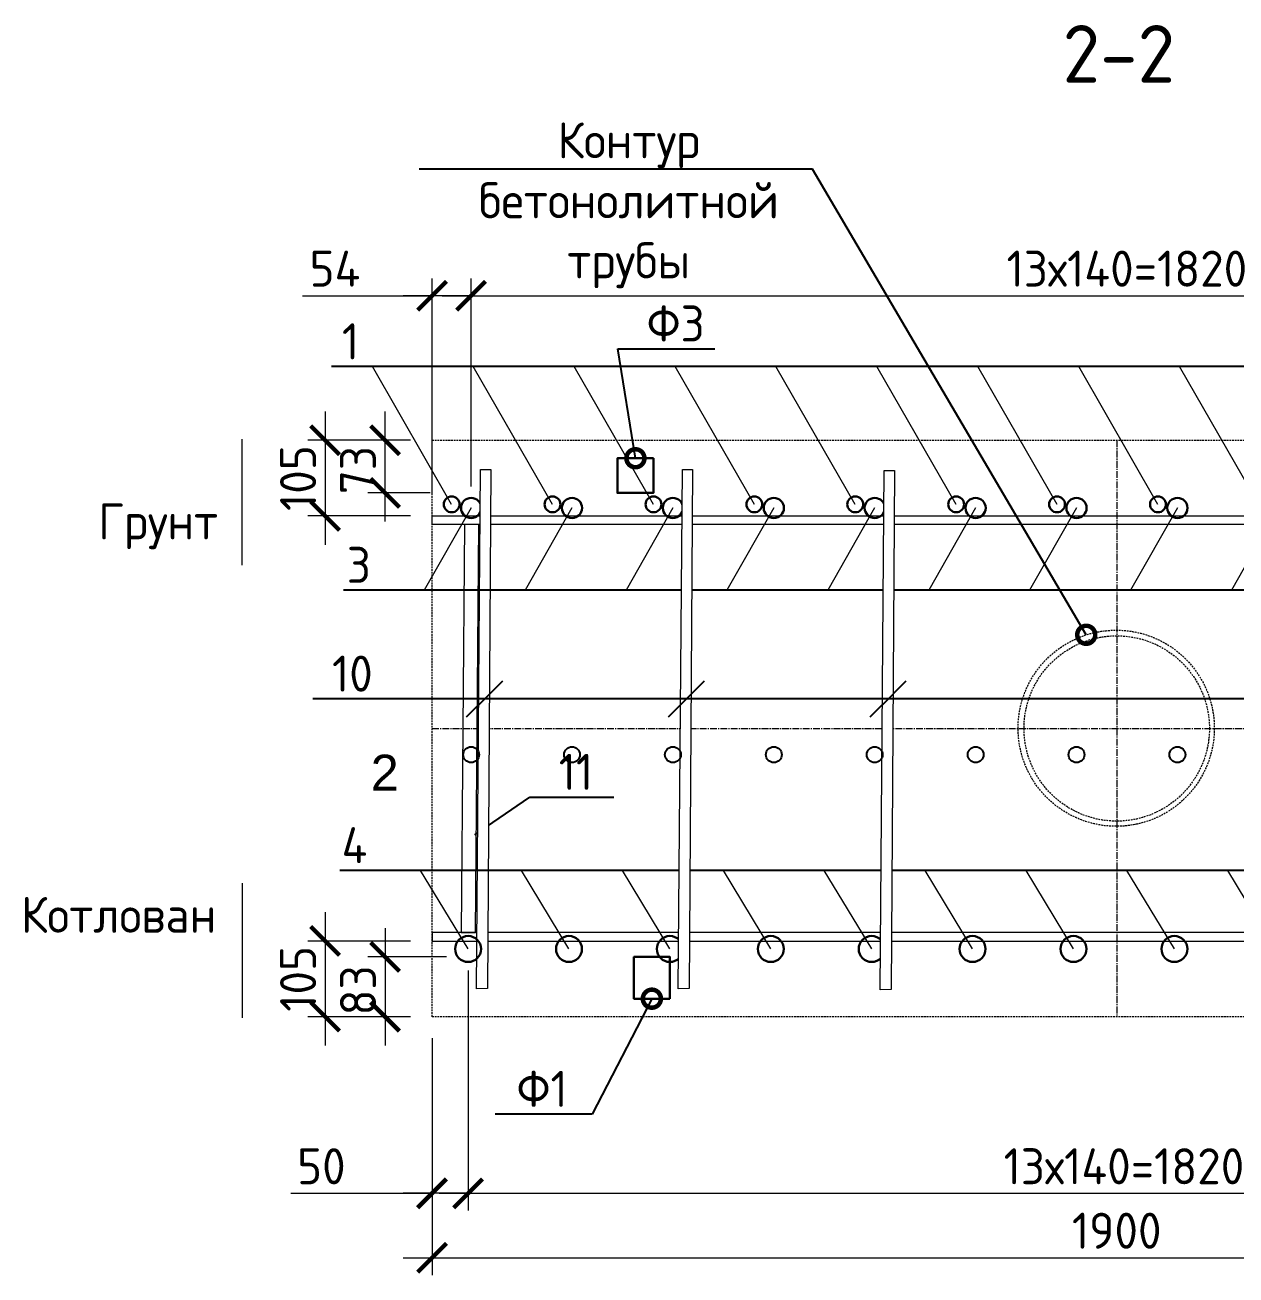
# Model space of a CAD drawing. Header units: millimetres. Extents: x -65574 to 111613, y -106550 to -50518.
# Drawn here: x 18246 to 19927, y -54602 to -52867 of the extents above; entities that cross this region are included whole.
import ezdxf
from ezdxf import colors
from ezdxf.entities.mleader import LeaderData, LeaderLine
from ezdxf.math import Vec2, Vec3

# ---------------------------------------------------------------- set-up
doc = ezdxf.new("R2010")
doc.units = ezdxf.units.MM
doc.linetypes.add('CENTER2', pattern=[28.575, 19.05, -3.175, 3.175, -3.175])
doc.linetypes.add('невидимая', pattern=[0.375, 0.25, -0.125])
doc.layers.get('Defpoints').update_dxf_attribs({"color": 6})
doc.styles.add('GOST-2.304_Type-B', font='GOST Common.ttf')
doc.styles.get("Standard").update_dxf_attribs({"font": 'arial.ttf'})
doc.dimstyles.new('УРСТ', dxfattribs={"dimtxt": 2.5, "dimasz": 2, "dimexe": 1.2, "dimexo": 1.5, "dimtad": 1, "dimdec": 0, "dimrnd": 1, "dimtxsty": 'GOST-2.304_Type-B', "dimblk": 'ARCHTICK', "dimcen": 2, "dimdle": 2, "dimazin": 3, "dimtfac": 1, "dimtdec": 0, "dimtmove": 1, "dimatfit": 0, "dimldrblk": 'NONE', "dimlwd": 15, "dimlwe": 15})

# ---------------------------------------------------------------- blocks, each defined once
blk = doc.blocks.new('_ArchTick')
at = {"color": 0, "linetype": 'ByBlock', "const_width": 0.15}
blk.add_lwpolyline([(-0.5, -0.5), (0.5, 0.5)], dxfattribs=at)
blk = doc.blocks.new('*D342')
at = {"color": 0, "lineweight": 15, "ltscale": 100, "transparency": 16777216}
for p, q in [((18865.2, -53507.6), (18865.2, -53219)), ((20685.3, -53507.6), (20685.3, -53219)), ((18825.2, -53243), (20725.3, -53243))]:
    blk.add_line(p, q, dxfattribs=at)
at = {"layer": 'Defpoints', "color": 0, "lineweight": -2, "ltscale": 100, "transparency": 16777216}
for p in [(20685.3, -53243), (18865.2, -53537.6), (20685.3, -53537.6)]:
    blk.add_point(p, dxfattribs=at)
at = {"color": 0, "lineweight": 15, "ltscale": 100, "transparency": 16777216, "xscale": 40, "yscale": 40, "zscale": 40, "rotation": 180}
blk.add_blockref('_ArchTick', (18865.2, -53243), dxfattribs=at)
at = {"color": 0, "lineweight": 15, "ltscale": 100, "transparency": 16777216, "xscale": 40, "yscale": 40, "zscale": 40}
blk.add_blockref('_ArchTick', (20685.3, -53243), dxfattribs=at)
at = {"color": 0, "lineweight": 15, "ltscale": 100, "transparency": 16777216, "insert": (19775.2, -53205.5), "char_height": 50, "attachment_point": 5, "style": 'GOST-2.304_Type-B'}
blk.add_mtext('\\A1;13х140=1820', dxfattribs=at)
blk = doc.blocks.new('_None')
blk = doc.blocks.new('*D343')
at = {"color": 0, "lineweight": 15, "ltscale": 100, "transparency": 16777216}
for p, q in [((18811.1, -53518.6), (18811.1, -53219)), ((18865.2, -53507.6), (18865.2, -53219)), ((18631.4, -53243), (18811.1, -53243)), ((18811.1, -53243), (18771.1, -53243)), ((18865.2, -53243), (18811.1, -53243)), ((18865.2, -53243), (18811.1, -53243)), ((18865.2, -53243), (18905.2, -53243))]:
    blk.add_line(p, q, dxfattribs=at)
at = {"layer": 'Defpoints', "color": 0, "lineweight": -2, "ltscale": 100, "transparency": 16777216}
for p in [(18811.1, -53243), (18811.1, -53548.6), (18865.2, -53537.6)]:
    blk.add_point(p, dxfattribs=at)
at = {"color": 0, "lineweight": 15, "ltscale": 100, "transparency": 16777216, "xscale": 40, "yscale": 40, "zscale": 40}
blk.add_blockref('_ArchTick', (18811.1, -53243), dxfattribs=at)
at = {"color": 0, "lineweight": 15, "ltscale": 100, "transparency": 16777216, "xscale": 40, "yscale": 40, "zscale": 40, "rotation": 180}
blk.add_blockref('_ArchTick', (18865.2, -53243), dxfattribs=at)
at = {"color": 0, "lineweight": 15, "ltscale": 100, "transparency": 16777216, "insert": (18676.4, -53205.5), "char_height": 50, "attachment_point": 5, "style": 'GOST-2.304_Type-B'}
blk.add_mtext('\\A1;54', dxfattribs=at)
blk = doc.blocks.new('*D345')
at = {"color": 0, "lineweight": 15, "ltscale": 100, "transparency": 16777216}
for p, q in [((18861.1, -54179.6), (18861.1, -54512.7)), ((20681.1, -54179.6), (20681.1, -54512.7)), ((18821.1, -54488.7), (20721.1, -54488.7))]:
    blk.add_line(p, q, dxfattribs=at)
at = {"layer": 'Defpoints', "color": 0, "lineweight": -2, "ltscale": 100, "transparency": 16777216}
for p in [(18861.1, -54149.6), (20681.1, -54149.6), (20681.1, -54488.7)]:
    blk.add_point(p, dxfattribs=at)
at = {"color": 0, "lineweight": 15, "ltscale": 100, "transparency": 16777216, "xscale": 40, "yscale": 40, "zscale": 40, "rotation": 180}
blk.add_blockref('_ArchTick', (18861.1, -54488.7), dxfattribs=at)
at = {"color": 0, "lineweight": 15, "ltscale": 100, "transparency": 16777216, "xscale": 40, "yscale": 40, "zscale": 40}
blk.add_blockref('_ArchTick', (20681.1, -54488.7), dxfattribs=at)
at = {"color": 0, "lineweight": 15, "ltscale": 100, "transparency": 16777216, "insert": (19771.1, -54451.2), "char_height": 50, "attachment_point": 5, "style": 'GOST-2.304_Type-B'}
blk.add_mtext('\\A1;13х140=1820', dxfattribs=at)
blk = doc.blocks.new('*D346')
at = {"color": 0, "lineweight": 15, "ltscale": 100, "transparency": 16777216}
for p, q in [((18861.1, -54179.6), (18861.1, -54512.7)), ((18811.1, -54273.6), (18811.1, -54512.7)), ((18615, -54488.7), (18811.1, -54488.7)), ((18811.1, -54488.7), (18771.1, -54488.7)), ((18861.1, -54488.7), (18811.1, -54488.7)), ((18861.1, -54488.7), (18811.1, -54488.7)), ((18861.1, -54488.7), (18901.1, -54488.7))]:
    blk.add_line(p, q, dxfattribs=at)
at = {"layer": 'Defpoints', "color": 0, "lineweight": -2, "ltscale": 100, "transparency": 16777216}
for p in [(18861.1, -54149.6), (18811.1, -54243.6), (18811.1, -54488.7)]:
    blk.add_point(p, dxfattribs=at)
at = {"color": 0, "lineweight": 15, "ltscale": 100, "transparency": 16777216, "xscale": 40, "yscale": 40, "zscale": 40}
blk.add_blockref('_ArchTick', (18811.1, -54488.7), dxfattribs=at)
at = {"color": 0, "lineweight": 15, "ltscale": 100, "transparency": 16777216, "xscale": 40, "yscale": 40, "zscale": 40, "rotation": 180}
blk.add_blockref('_ArchTick', (18861.1, -54488.7), dxfattribs=at)
at = {"color": 0, "lineweight": 15, "ltscale": 100, "transparency": 16777216, "insert": (18657.5, -54451.2), "char_height": 50, "attachment_point": 5, "style": 'GOST-2.304_Type-B'}
blk.add_mtext('\\A1;50', dxfattribs=at)
blk = doc.blocks.new('_DotSmall')
at = {"color": 0, "linetype": 'ByBlock', "const_width": 0.5}
blk.add_lwpolyline([(-0.0625, 0, 1), (0.0625, 0, 1)], format="xyb", close=True, dxfattribs=at)
blk = doc.blocks.new('*U264')
at = {"lineweight": 30}
blk.add_circle((0, 0), 14, dxfattribs=at)
blk = doc.blocks.new('*U265')
at = {"color": 0, "linetype": 'ByBlock', "lineweight": -2, "transparency": 16777216}
for p in [(0, 0), (140, 0), (280, 0), (420, 0), (560, 0), (700, 0), (840, 0), (980, 0), (1120, 0), (1260, 0), (1400, 0), (1540, 0), (1680, 0), (1820, 0)]:
    blk.add_blockref('*U264', p, dxfattribs=at)
blk = doc.blocks.new('*U269')
at = {"linetype": 'ByBlock', "lineweight": 15, "ltscale": 100}
blk.add_lwpolyline([(32.9, -52), (-32.9, 57)], dxfattribs=at)
blk = doc.blocks.new('*U270')
at = {"color": 0, "linetype": 'ByBlock', "lineweight": -2, "transparency": 16777216}
for p in [(0, 0), (140, 0), (280, 0), (420, 0), (560, 0), (700, 0), (840, 0), (980, 0), (1120, 0), (1260, 0), (1400, 0), (1540, 0), (1680, 0), (1820, 0)]:
    blk.add_blockref('*U269', p, dxfattribs=at)
blk = doc.blocks.new('*U277')
at = {"linetype": 'ByBlock', "lineweight": 15, "ltscale": 100}
blk.add_lwpolyline([(32, -57), (-32.9, 57)], dxfattribs=at)
blk = doc.blocks.new('*U278')
at = {"color": 0, "linetype": 'ByBlock', "lineweight": -2, "transparency": 16777216}
for p in [(0, 0), (140, 0), (280, 0), (420, 0), (560, 0), (700, 0), (840, 0), (980, 0), (1120, 0), (1260, 0), (1400, 0), (1540, 0), (1680, 0), (1820, 0)]:
    blk.add_blockref('*U277', p, dxfattribs=at)
blk = doc.blocks.new('*D410')
at = {"color": 0, "lineweight": 15, "ltscale": 100, "transparency": 16777216}
for p, q in [((18745.9, -54120.6), (18745.9, -54283.6)), ((18831.1, -54160.6), (18721.9, -54160.6)), ((18781.1, -54243.6), (18721.9, -54243.6))]:
    blk.add_line(p, q, dxfattribs=at)
at = {"layer": 'Defpoints', "color": 0, "lineweight": -2, "ltscale": 100, "transparency": 16777216}
for p in [(18861.1, -54160.6), (18745.9, -54243.6), (18811.1, -54243.6)]:
    blk.add_point(p, dxfattribs=at)
at = {"color": 0, "lineweight": 15, "ltscale": 100, "transparency": 16777216, "xscale": 40, "yscale": 40, "zscale": 40}
for p, rotation in [((18745.9, -54160.6), 90), ((18745.9, -54243.6), 270)]:
    blk.add_blockref('_ArchTick', p, dxfattribs=dict(at, rotation=rotation))
at = {"color": 0, "lineweight": 15, "ltscale": 100, "transparency": 16777216, "insert": (18708.4, -54207.1), "char_height": 50, "attachment_point": 5, "rotation": 90, "style": 'GOST-2.304_Type-B'}
blk.add_mtext('\\A1;83', dxfattribs=at)
blk = doc.blocks.new('*D411')
at = {"color": 0, "lineweight": 15, "ltscale": 100, "transparency": 16777216}
for p, q in [((18745.9, -53556.6), (18745.9, -53403.6)), ((18781.1, -53443.6), (18721.9, -53443.6)), ((18808.3, -53516.6), (18721.9, -53516.6))]:
    blk.add_line(p, q, dxfattribs=at)
at = {"layer": 'Defpoints', "color": 0, "lineweight": -2, "ltscale": 100, "transparency": 16777216}
for p in [(18745.9, -53443.6), (18811.1, -53443.6), (18838.3, -53516.6)]:
    blk.add_point(p, dxfattribs=at)
at = {"color": 0, "lineweight": 15, "ltscale": 100, "transparency": 16777216, "xscale": 40, "yscale": 40, "zscale": 40}
for p, rotation in [((18745.9, -53443.6), 90), ((18745.9, -53516.6), 270)]:
    blk.add_blockref('_ArchTick', p, dxfattribs=dict(at, rotation=rotation))
at = {"color": 0, "lineweight": 15, "ltscale": 100, "transparency": 16777216, "insert": (18708.4, -53485.1), "char_height": 50, "attachment_point": 5, "rotation": 90, "style": 'GOST-2.304_Type-B'}
blk.add_mtext('\\A1;73', dxfattribs=at)
blk = doc.blocks.new('*D412')
at = {"color": 0, "lineweight": 15, "ltscale": 100, "transparency": 16777216}
for p, q in [((18662.7, -53403.6), (18662.7, -53588.6)), ((18781.1, -53443.6), (18638.7, -53443.6)), ((18781.1, -53548.6), (18638.7, -53548.6))]:
    blk.add_line(p, q, dxfattribs=at)
at = {"layer": 'Defpoints', "color": 0, "lineweight": -2, "ltscale": 100, "transparency": 16777216}
for p in [(18811.1, -53443.6), (18662.7, -53548.6), (18811.1, -53548.6)]:
    blk.add_point(p, dxfattribs=at)
at = {"color": 0, "lineweight": 15, "ltscale": 100, "transparency": 16777216, "xscale": 40, "yscale": 40, "zscale": 40}
for p, rotation in [((18662.7, -53443.6), 90), ((18662.7, -53548.6), 270)]:
    blk.add_blockref('_ArchTick', p, dxfattribs=dict(at, rotation=rotation))
at = {"color": 0, "lineweight": 15, "ltscale": 100, "transparency": 16777216, "insert": (18625.2, -53496.1), "char_height": 50, "attachment_point": 5, "rotation": 90, "style": 'GOST-2.304_Type-B'}
blk.add_mtext('\\A1;105', dxfattribs=at)
blk = doc.blocks.new('*D413')
at = {"color": 0, "lineweight": 15, "transparency": 16777216}
for p, q in [((18662.7, -54098.6), (18662.7, -54283.6)), ((18781.1, -54138.6), (18638.7, -54138.6)), ((18781.1, -54243.6), (18638.7, -54243.6))]:
    blk.add_line(p, q, dxfattribs=at)
at = {"layer": 'Defpoints', "color": 0, "lineweight": -2, "transparency": 16777216}
for p in [(18811.1, -54138.6), (18662.7, -54243.6), (18811.1, -54243.6)]:
    blk.add_point(p, dxfattribs=at)
at = {"color": 0, "lineweight": 15, "transparency": 16777216, "xscale": 40, "yscale": 40, "zscale": 40}
for p, rotation in [((18662.7, -54138.6), 90), ((18662.7, -54243.6), 270)]:
    blk.add_blockref('_ArchTick', p, dxfattribs=dict(at, rotation=rotation))
at = {"color": 0, "lineweight": 15, "transparency": 16777216, "insert": (18625.2, -54191.1), "char_height": 50, "attachment_point": 5, "rotation": 90, "style": 'GOST-2.304_Type-B'}
blk.add_mtext('\\A1;105', dxfattribs=at)
blk = doc.blocks.new('*D435')
at = {"color": 0, "lineweight": 15, "transparency": 16777216}
for p, q in [((18811.1, -54273.6), (18811.1, -54602.1)), ((20711.1, -54273.6), (20711.1, -54602.1)), ((18771.1, -54578.1), (20751.1, -54578.1))]:
    blk.add_line(p, q, dxfattribs=at)
at = {"layer": 'Defpoints', "color": 0, "lineweight": -2, "transparency": 16777216}
for p in [(18811.1, -54243.6), (20711.1, -54243.6), (20711.1, -54578.1)]:
    blk.add_point(p, dxfattribs=at)
at = {"color": 0, "lineweight": 15, "transparency": 16777216, "xscale": 40, "yscale": 40, "zscale": 40, "rotation": 180}
blk.add_blockref('_ArchTick', (18811.1, -54578.1), dxfattribs=at)
at = {"color": 0, "lineweight": 15, "transparency": 16777216, "xscale": 40, "yscale": 40, "zscale": 40}
blk.add_blockref('_ArchTick', (20711.1, -54578.1), dxfattribs=at)
at = {"color": 0, "lineweight": 15, "transparency": 16777216, "insert": (19761.1, -54540.6), "char_height": 50, "attachment_point": 5, "style": 'GOST-2.304_Type-B'}
blk.add_mtext('\\A1;1900', dxfattribs=at)
blk = doc.blocks.new('*U248')
at = {"color": 7, "lineweight": 30}
blk.add_circle((0, 2), 18, dxfattribs=at)
blk = doc.blocks.new('*U249')
at = {"color": 0, "linetype": 'ByBlock', "lineweight": -2, "transparency": 16777216}
for p in [(0, 0), (140, 0), (280, 0), (420, 0), (560, 0), (700, 0), (840, 0), (980, 0), (1120, 0), (1260, 0), (1400, 0), (1540, 0), (1680, 0), (1820, 0)]:
    blk.add_blockref('*U248', p, dxfattribs=at)
blk = doc.blocks.new('_Oblique')
at = {"color": 0, "linetype": 'ByBlock', "lineweight": -2}
blk.add_line((-0.5, -0.5), (0.5, 0.5), dxfattribs=at)
blk = doc.blocks.new('*U297')
at = {"lineweight": 30}
blk.add_circle((0, 0), 11, dxfattribs=at)
blk = doc.blocks.new('*U298')
at = {"color": 0, "linetype": 'ByBlock', "lineweight": -2, "transparency": 16777216}
for p in [(0, 0), (140, 0), (280, 0), (420, 0), (560, 0), (700, 0), (840, 0), (980, 0), (1120, 0), (1260, 0), (1400, 0), (1540, 0), (1680, 0), (1820, 0)]:
    blk.add_blockref('*U297', p, dxfattribs=at)
blk = doc.blocks.new('*U299')
at = {"linetype": 'ByBlock', "lineweight": 15, "ltscale": 100}
blk.add_lwpolyline([(54.8, -95.6), (-55.2, 95.6)], dxfattribs=at)
blk = doc.blocks.new('*U296')
at = {"color": 0, "linetype": 'ByBlock', "lineweight": -2, "transparency": 16777216}
for p in [(0, 0), (140, 0), (280, 0), (420, 0), (560, 0), (700, 0), (840, 0), (980, 0), (1120, 0), (1260, 0), (1400, 0), (1540, 0), (1680, 0), (1820, 0)]:
    blk.add_blockref('*U299', p, dxfattribs=at)
blk = doc.blocks.new('*U480')
blk.add_circle((0, 0), 11)
blk = doc.blocks.new('*U481')
for p in [(0, 0), (140, 0), (280, 0), (420, 0), (560, 0), (700, 0), (840, 0), (980, 0), (1120, 0), (1260, 0), (1400, 0), (1540, 0), (1680, 0), (1820, 0)]:
    blk.add_blockref('*U480', p)

msp = doc.modelspace()

# ---------------------------------------------------------------- linework, layer by layer
at = {"linetype": 'CENTER2', "lineweight": 5, "ltscale": 0.5}
for p, q in [((19761.1, -53443.6), (19761.1, -54243.6)), ((18811.1, -53843.6), (20711.1, -53843.6))]:
    msp.add_line(p, q, dxfattribs=at)
at = {"lineweight": 15, "ltscale": 100}
for points in [[(18547.8, -53616.8), (18547.8, -53442)], [(18547.8, -54058.4), (18547.8, -54245.2)]]:
    msp.add_lwpolyline(points, dxfattribs=at)
at = {"linetype": 'невидимая', "lineweight": 15, "ltscale": 10}
msp.add_lwpolyline([(18811.1, -54243.6), (18811.1, -53443.6), (20711.1, -53443.6), (20711.1, -54243.6)], close=True, dxfattribs=at)
at = {"lineweight": 30, "ltscale": 100}
for points in [[(19118.3, -53468.6), (19068.3, -53468.6), (19068.3, -53516.6), (19118.3, -53516.6)], [(19141.1, -54218.6), (19091.1, -54218.6), (19091.1, -54160.6), (19141.1, -54160.6)]]:
    msp.add_lwpolyline(points, close=True, dxfattribs=at)
at = {"lineweight": 15}
for points in [[(18811.1, -53560.6), (18811.1, -53548.6), (20711.1, -53548.6), (20711.1, -53560.6)], [(18876, -53560.6), (18856, -53560.6), (18851.5, -54126.6), (18871.5, -54126.6)], [(18811.1, -54126.6), (18811.1, -54138.6), (20711.1, -54138.6), (20711.1, -54126.6)]]:
    msp.add_lwpolyline(points, close=True, dxfattribs=at)
at = {"linetype": 'невидимая', "lineweight": 5, "ltscale": 10}
for centre, radius in [((19760.4, -53843.3), 136.1), ((19761.1, -53843.6), 128.6)]:
    msp.add_circle(centre, radius, dxfattribs=at)

# ---------------------------------------------------------------- block references
msp.add_blockref('*U265', (18865.3, -53537.6))

# ---------------------------------------------------------------- texts
at = {"insert": (19764, -52907.4), "char_height": 80, "attachment_point": 5, "style": 'GOST-2.304_Type-B'}
msp.add_mtext('2-2', dxfattribs=at)
at = {"ltscale": 100, "char_height": 50, "style": 'GOST-2.304_Type-B'}
for s, heights, insert, attachment_point in [('Грунт', [-65], (18347.9, -53531.2), 1), ('Котлован', [-50], (18240.7, -54127.3), 7)]:
    msp.add_mtext_dynamic_manual_height_columns(s, width=386.986, gutter_width=300, heights=heights, dxfattribs=dict(at, insert=insert, attachment_point=attachment_point))
at = {"insert": (18726, -53880), "char_height": 50, "attachment_point": 1}
msp.add_mtext('2', dxfattribs=at)

# ---------------------------------------------------------------- dimensions: what is measured, and where the dimension line sits
at = {"lineweight": 15, "ltscale": 100}
for base, p1, p2, angle, picture, middle in [((18811.1, -53243), (18865.2, -53537.6), (18811.1, -53548.6), 0, '*D343', (18676.4, -53243)), ((18662.7, -53548.6), (18811.1, -53443.6), (18811.1, -53548.6), 90, '*D412', (18662.7, -53496.1)), ((18745.9, -53443.6), (18838.3, -53516.6), (18811.1, -53443.6), 90, '*D411', (18745.9, -53485.1)), ((18745.9, -54243.6), (18861.1, -54160.6), (18811.1, -54243.6), 90, '*D410', (18745.9, -54207.1)), ((18811.1, -54488.7), (18861.1, -54149.6), (18811.1, -54243.6), 0, '*D346', (18657.5, -54491.5))]:
    dim = msp.add_linear_dim(base=base, p1=p1, p2=p2, angle=angle, dimstyle='УРСТ', override={"dimscale": 0, "dimtxsty": 'GOST-2.304_Type-B'}, dxfattribs=at)
    dim.commit()
    dim.dimension.update_dxf_attribs({"geometry": picture, "text_midpoint": middle, "dimtype": 160})
for base, p1, p2, picture, middle in [((20685.3, -53243), (18865.2, -53537.6), (20685.3, -53537.6), '*D342', (19775.2, -53205.5)), ((20681.1, -54488.7), (18861.1, -54149.6), (20681.1, -54149.6), '*D345', (19771.1, -54451.2))]:
    dim = msp.add_linear_dim(base=base, p1=p1, p2=p2, angle=0, text='13х140=<>', dimstyle='УРСТ', override={"dimscale": 0, "dimtxsty": 'GOST-2.304_Type-B'}, dxfattribs=at)
    dim.commit()
    dim.dimension.update_dxf_attribs({"geometry": picture, "text_midpoint": middle})
at = {"lineweight": 15}
dim = msp.add_linear_dim(base=(18662.7, -54243.6), p1=(18811.1, -54138.6), p2=(18811.1, -54243.6), angle=90, dimstyle='УРСТ', override={"dimscale": 0, "dimtxsty": 'GOST-2.304_Type-B'}, dxfattribs=at)
dim.commit()
dim.dimension.update_dxf_attribs({"geometry": '*D413', "text_midpoint": (18662.7, -54191.1), "dimtype": 160})
dim = msp.add_linear_dim(base=(20711.1, -54578.1), p1=(18811.1, -54243.6), p2=(20711.1, -54243.6), angle=0, dimstyle='УРСТ', override={"dimscale": 0, "dimtxsty": 'GOST-2.304_Type-B'}, dxfattribs=at)
dim.commit()
dim.dimension.update_dxf_attribs({"geometry": '*D435', "text_midpoint": (19761.1, -54540.6)})

# ---------------------------------------------------------------- leaders
at = {"lineweight": 15, "ltscale": 100}
ml = msp.add_multileader_mtext('Standard', dxfattribs=at)
ml.set_content('Ф3', color=256, style='GOST-2.304_Type-B')
ml.set_leader_properties()
ml.set_arrow_properties(name='DOTSMALL')
ml.build(insert=Vec2(0, 0))
ml.multileader.update_dxf_attribs({"text_left_attachment_type": 6, "text_right_attachment_type": 6, "dogleg_length": 1, "arrow_head_size": 50, "scale": 20})
ctx = ml.context
ctx.base_point, ctx.scale, ctx.char_height, ctx.arrow_head_size, ctx.landing_gap_size, ctx.plane_origin = Vec3(19088.9, -53316.6), 20, 50, 50, 20, Vec3(19381.4, -54124.1)
ctx.left_attachment, ctx.right_attachment = 6, 6
notes = []
notes.append((ctx, [(1, (1, 1, 0), (19068.9, -53316.6), (1, 0), 20, [(0, [(19093.3, -53468.6)], 0, [])])]))
ctx.mtext.insert, ctx.mtext.flow_direction = Vec3(19108.9, -53256.6), 5
at = {"lineweight": 15}
ml = msp.add_multileader_mtext('Standard', dxfattribs=at)
ml.set_content('1', color=256, style='GOST-2.304_Type-B')
ml.set_leader_properties()
ml.set_arrow_properties(name='NONE')
ml.build(insert=Vec2(0, 0))
ml.multileader.update_dxf_attribs({"text_right_attachment_type": 6, "dogleg_length": 2.5, "arrow_head_size": 50, "scale": 20})
ctx = ml.context
ctx.base_point, ctx.scale, ctx.char_height, ctx.arrow_head_size, ctx.plane_origin = Vec3(18677.9, -53306.4), 20, 50, 50, Vec3(18728.7, -53341.4)
ctx.right_attachment, ctx.text_align_type = 6, 2
notes.append((ctx, [(0, (1, 1, 0), (18728.7, -53341.4), (-1, 0), 16.8, [(0, [(20548.7, -53341.4)], 0, [])])]))
ctx.mtext.insert, ctx.mtext.alignment, ctx.mtext.flow_direction = Vec3(18709.9, -53281.4), 3, 5
at = {"lineweight": 15, "ltscale": 100}
ml = msp.add_multileader_mtext('Standard', dxfattribs=at)
ml.set_content('11', color=256, style='GOST-2.304_Type-B')
ml.set_leader_properties()
ml.set_arrow_properties(name='NONE')
ml.build(insert=Vec2(0, 0))
ml.multileader.update_dxf_attribs({"text_left_attachment_type": 6, "text_right_attachment_type": 6, "dogleg_length": 1, "arrow_head_size": 50, "scale": 20})
ctx = ml.context
ctx.base_point, ctx.scale, ctx.char_height, ctx.arrow_head_size, ctx.landing_gap_size, ctx.plane_origin = Vec3(18966.9, -53938.8), 20, 50, 50, 20, Vec3(19124.7, -54333.9)
ctx.left_attachment, ctx.right_attachment = 6, 6
notes.append((ctx, [(1, (1, 1, 0), (18946.9, -53938.8), (1, 0), 20, [(0, [(18870.3, -53991.3)], 0, [])])]))
ctx.mtext.insert, ctx.mtext.flow_direction = Vec3(18986.9, -53878.8), 5
ml = msp.add_multileader_mtext('Standard', dxfattribs=at)
ml.set_content('Ф1', color=256, style='GOST-2.304_Type-B')
ml.set_leader_properties()
ml.set_arrow_properties(name='DOTSMALL')
ml.build(insert=Vec2(0, 0))
ml.multileader.update_dxf_attribs({"text_left_attachment_type": 6, "text_right_attachment_type": 6, "dogleg_length": 1, "arrow_head_size": 50, "scale": 20})
ctx = ml.context
ctx.base_point, ctx.scale, ctx.char_height, ctx.arrow_head_size, ctx.landing_gap_size, ctx.plane_origin = Vec3(18908.4, -54378.7), 20, 50, 50, 20, Vec3(19244.9, -53546.6)
ctx.left_attachment, ctx.right_attachment = 6, 6
notes.append((ctx, [(0, (1, 1, 0), (19033.4, -54378.7), (-1, 0), 20, [(0, [(19116.1, -54218.6)], 0, [])])]))
ctx.mtext.insert, ctx.mtext.flow_direction = Vec3(18928.4, -54318.7), 5
for ctx, leaders in notes:
    for number, flags, end, landing, length, lines in leaders:
        leader = LeaderData()
        leader.index, (leader.has_last_leader_line, leader.has_dogleg_vector, leader.attachment_direction) = number, flags
        leader.last_leader_point, leader.dogleg_vector, leader.dogleg_length = Vec3(end), Vec3(landing), length
        for number, points, colour, breaks in lines:
            line = LeaderLine()
            line.index, line.vertices, line.color, line.breaks = number, Vec3.list(points), colors.encode_raw_color(colour), breaks
            leader.lines.append(line)
        ctx.leaders.append(leader)

# ---------------------------------------------------------------- next in the draw order: wipeouts: each hides what was drawn before it
msp.add_wipeout([(18878.5, -53484.3), (18892.5, -53484.4), (18887.9, -54204.4), (18872.8, -54204.8)])

# ---------------------------------------------------------------- next in the draw order: linework, layer by layer
at = {"lineweight": 15}
msp.add_lwpolyline([(18887.9, -54204.4), (18872.8, -54204.8), (18878.5, -53484.3), (18892.5, -53484.4)], close=True, dxfattribs=at)

# ---------------------------------------------------------------- next in the draw order: block references
at = {"xscale": -1, "rotation": 180}
msp.add_blockref('*U278', (18833.2, -53594.6), dxfattribs=at)
for name, p in [('*U270', (18828.2, -54097.6)), ('*U249', (18861.1, -54151.6))]:
    msp.add_blockref(name, p)

# ---------------------------------------------------------------- next in the draw order: leaders
at = {"lineweight": 15, "ltscale": 100}
ml = msp.add_multileader_mtext('Standard', dxfattribs=at)
ml.set_content('Контур \\Pбетонолитной \\Pтрубы', color=256, style='GOST-2.304_Type-B')
ml.set_leader_properties()
ml.set_arrow_properties(name='DOTSMALL')
ml.build(insert=Vec2(0, 0))
ml.multileader.update_dxf_attribs({"text_left_attachment_type": 6, "text_right_attachment_type": 6, "dogleg_length": 1, "arrow_head_size": 50, "scale": 20})
ctx = ml.context
ctx.base_point, ctx.scale, ctx.char_height, ctx.arrow_head_size, ctx.landing_gap_size, ctx.plane_origin = Vec3(18849.1, -53067.3), 20, 50, 50, 20, Vec3(19801, -53700.9)
ctx.left_attachment, ctx.right_attachment, ctx.text_align_type = 6, 6, 1
notes = []
notes.append((ctx, [(0, (1, 1, 0), (19339.1, -53067.3), (-1, 0), 20, [(0, [(19718.8, -53713.6)], 0, [])])]))
ctx.mtext.insert, ctx.mtext.alignment, ctx.mtext.flow_direction = Vec3(19084.1, -53002.3), 2, 5
at = {"lineweight": 15}
ml = msp.add_multileader_mtext('Standard', dxfattribs=at)
ml.set_content('3', color=256, style='GOST-2.304_Type-B')
ml.set_leader_properties()
ml.set_arrow_properties(name='NONE')
ml.build(insert=Vec2(0, 0))
ml.multileader.update_dxf_attribs({"text_right_attachment_type": 6, "dogleg_length": 2.5, "arrow_head_size": 50, "scale": 20})
ctx = ml.context
ctx.base_point, ctx.scale, ctx.char_height, ctx.arrow_head_size, ctx.plane_origin = Vec3(18699.3, -53616.6), 20, 50, 50, Vec3(18800.3, -53663.6)
ctx.right_attachment, ctx.text_align_type = 6, 2
notes.append((ctx, [(0, (1, 1, 0), (18800.3, -53651.6), (-1, 0), 72, [(0, [(20620.3, -53651.6)], 0, [])])]))
ctx.mtext.insert, ctx.mtext.alignment, ctx.mtext.flow_direction = Vec3(18726.3, -53591.6), 3, 5
ml = msp.add_multileader_mtext('Standard', dxfattribs=at)
ml.set_content('4', color=256, style='GOST-2.304_Type-B')
ml.set_leader_properties()
ml.set_arrow_properties(name='NONE')
ml.build(insert=Vec2(0, 0))
ml.multileader.update_dxf_attribs({"text_right_attachment_type": 6, "dogleg_length": 2.5, "arrow_head_size": 50, "scale": 20})
ctx = ml.context
ctx.base_point, ctx.scale, ctx.char_height, ctx.arrow_head_size, ctx.plane_origin = Vec3(18704.4, -54005.6), 20, 50, 50, Vec3(18795.3, -54028.6)
ctx.right_attachment, ctx.text_align_type = 6, 2
notes.append((ctx, [(0, (1, 1, 0), (18795.3, -54040.6), (-1, 0), 72, [(0, [(20615.3, -54040.6)], 0, [])])]))
ctx.mtext.insert, ctx.mtext.alignment, ctx.mtext.flow_direction = Vec3(18721.4, -53980.6), 3, 5
for ctx, leaders in notes:
    for number, flags, end, landing, length, lines in leaders:
        leader = LeaderData()
        leader.index, (leader.has_last_leader_line, leader.has_dogleg_vector, leader.attachment_direction) = number, flags
        leader.last_leader_point, leader.dogleg_vector, leader.dogleg_length = Vec3(end), Vec3(landing), length
        for number, points, colour, breaks in lines:
            line = LeaderLine()
            line.index, line.vertices, line.color, line.breaks = number, Vec3.list(points), colors.encode_raw_color(colour), breaks
            leader.lines.append(line)
        ctx.leaders.append(leader)

# ---------------------------------------------------------------- next in the draw order: wipeouts: each hides what was drawn before it
for points in [[(19158.5, -53484.3), (19172.5, -53484.4), (19167.9, -54204.4), (19152.8, -54204.8)], [(19438.6, -53485.7), (19452.6, -53485.7), (19448, -54205.7), (19432.9, -54206.1)]]:
    msp.add_wipeout(points)

# ---------------------------------------------------------------- next in the draw order: linework, layer by layer
for points in [[(19167.9, -54204.4), (19152.8, -54204.8), (19158.5, -53484.3), (19172.5, -53484.4)], [(19448, -54205.7), (19432.9, -54206.1), (19438.6, -53485.7), (19452.6, -53485.7)]]:
    msp.add_lwpolyline(points, close=True, dxfattribs=at)

# ---------------------------------------------------------------- next in the draw order: block references
for name, p in [('*U296', (18783.5, -53437)), ('*U298', (18838.3, -53532.6)), ('*U481', (18865.3, -53880))]:
    msp.add_blockref(name, p)

# ---------------------------------------------------------------- next in the draw order: leaders
ml = msp.add_multileader_mtext('Standard', dxfattribs=at)
ml.set_content('10', color=256, style='GOST-2.304_Type-B')
ml.set_leader_properties()
ml.set_arrow_properties(name='OBLIQUE')
ml.build(insert=Vec2(0, 0))
ml.multileader.update_dxf_attribs({"text_left_attachment_type": 6, "text_right_attachment_type": 6, "dogleg_length": 0.842, "arrow_head_size": 50, "scale": 20})
ctx = ml.context
ctx.base_point, ctx.scale, ctx.char_height, ctx.arrow_head_size, ctx.plane_origin = Vec3(18670.3, -53802.5), 20, 50, 50, Vec3(18732.9, -53802.5)
ctx.left_attachment, ctx.right_attachment = 6, 6
notes = []
notes.append((ctx, [(0, (1, 1, 0), (18741.1, -53802.5), (-1, 0), 16.8, [(0, [(20704.1, -53802.6)], 0, []), (1, [(18884.1, -53802.5)], 0, []), (2, [(19164.1, -53802.5)], 0, []), (3, [(19444.1, -53802.5)], 0, []), (4, [(20144.1, -53802.5)], 0, []), (5, [(20424.1, -53802.5)], 0, [])])]))
ctx.mtext.insert, ctx.mtext.flow_direction = Vec3(18672.3, -53742.5), 5
for ctx, leaders in notes:
    for number, flags, end, landing, length, lines in leaders:
        leader = LeaderData()
        leader.index, (leader.has_last_leader_line, leader.has_dogleg_vector, leader.attachment_direction) = number, flags
        leader.last_leader_point, leader.dogleg_vector, leader.dogleg_length = Vec3(end), Vec3(landing), length
        for number, points, colour, breaks in lines:
            line = LeaderLine()
            line.index, line.vertices, line.color, line.breaks = number, Vec3.list(points), colors.encode_raw_color(colour), breaks
            leader.lines.append(line)
        ctx.leaders.append(leader)

doc.saveas('drawing.dxf')
